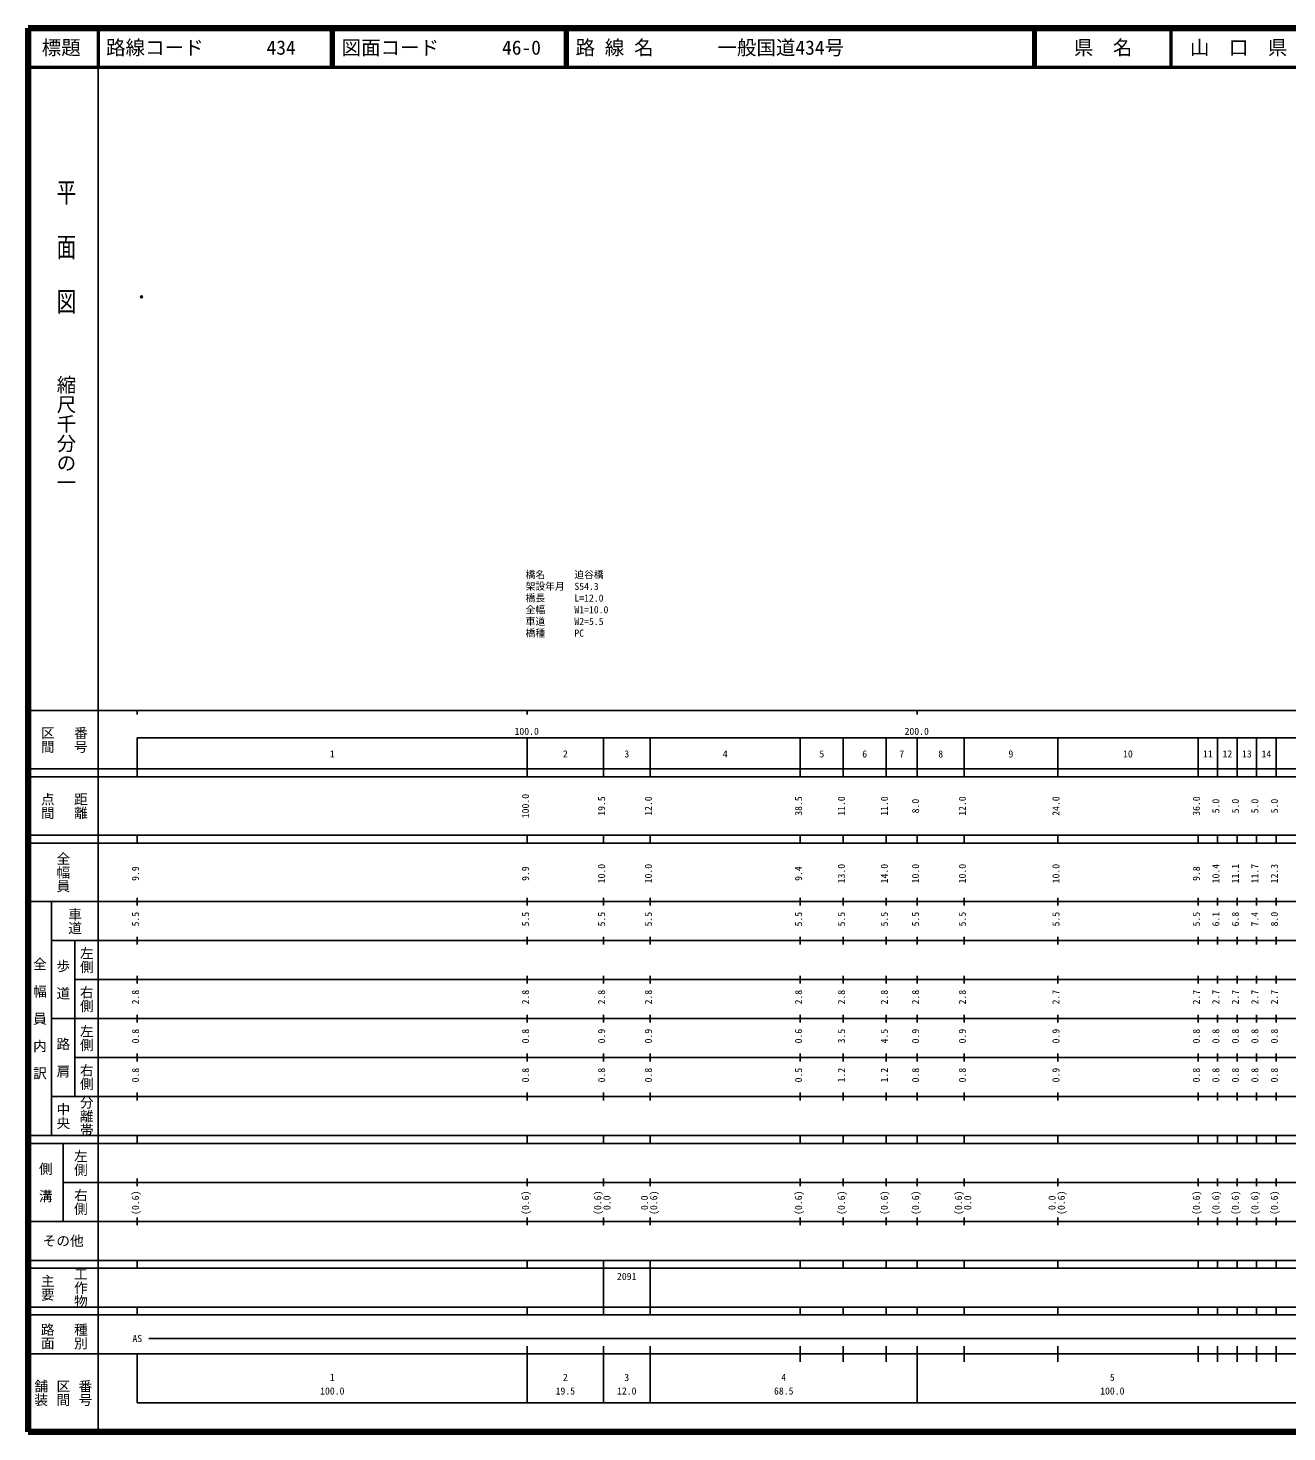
# Model space of a CAD drawing. Units: millimetres on the paper. Extents: x 40 to 680, y 20 to 380.
# Drawn here: x 40 to 362.8, y 20 to 380 of the extents above; entities that cross this region are included whole.
import ezdxf
from ezdxf.enums import TextEntityAlignment as Align

# ---------------------------------------------------------------- set-up
doc = ezdxf.new("R2010")
doc.units = ezdxf.units.MM
doc.header["$PDMODE"] = 32
doc.header["$PDSIZE"] = 0.5
for name, color, linetype in [('M-OTRS', 6, 'Continuous'), ('M-STR-HTXT', 7, 'Continuous'), ('M-TTL-TXT', 7, 'Continuous')]:
    doc.layers.add(name, color=color, linetype=linetype)
for name, color, linetype, lineweight in [('M-TTL', 2, 'Continuous', 140), ('M-TTL-BAND', 7, 'Continuous', 25), ('M-TTL-LINE', 7, 'Continuous', 50)]:
    doc.layers.add(name, color=color, linetype=linetype, lineweight=lineweight)
doc.styles.add('@ＭＳ ゴシック', font='')
doc.styles.add('ＭＳ ゴシック', font='')
doc.styles.get('@ＭＳ ゴシック').set_extended_font_data('@MS Gothic')
doc.styles.get('ＭＳ ゴシック').set_extended_font_data('MS Gothic')

msp = doc.modelspace()

# ---------------------------------------------------------------- linework, layer by layer
at = {"layer": 'M-OTRS'}
msp.add_point((69.115, 311.058), dxfattribs=at)
at = {"layer": 'M-TTL'}
for p, q in [((40, 380), (40, 20)), ((680, 380), (40, 380)), ((40, 20), (680, 20))]:
    msp.add_line(p, q, dxfattribs=at)
at = {"layer": 'M-TTL-BAND'}
for p, q in [((58, 370), (58, 20)), ((40, 205), (579, 205)), ((68, 205), (68, 204)), ((168, 205), (168, 204)), ((268, 205), (268, 204)), ((68, 198), (579, 198)), ((68, 198), (68, 188)), ((168, 188), (168, 198)), ((187.5, 188), (187.5, 198)), ((199.5, 188), (199.5, 198)), ((238, 188), (238, 198)), ((249, 188), (249, 198)), ((260, 188), (260, 198)), ((268, 188), (268, 198)), ((280, 188), (280, 198)), ((304, 188), (304, 198)), ((340, 188), (340, 198)), ((345, 188), (345, 198)), ((350, 188), (350, 198)), ((355, 188), (355, 198)), ((360, 188), (360, 198)), ((40, 190), (579, 190)), ((40, 188), (579, 188)), ((40, 173), (579, 173)), ((68, 171), (68, 173)), ((168, 171), (168, 173)), ((187.5, 171), (187.5, 173)), ((199.5, 171), (199.5, 173)), ((238, 171), (238, 173)), ((249, 171), (249, 173)), ((260, 171), (260, 173)), ((268, 171), (268, 173)), ((280, 171), (280, 173)), ((304, 171), (304, 173)), ((340, 171), (340, 173)), ((345, 171), (345, 173)), ((350, 171), (350, 173)), ((355, 171), (355, 173)), ((360, 171), (360, 173)), ((40, 171), (579, 171)), ((40, 156), (579, 156)), ((46, 96), (46, 156)), ((68, 155), (68, 157)), ((168, 155), (168, 157)), ((187.5, 155), (187.5, 157)), ((199.5, 155), (199.5, 157)), ((238, 155), (238, 157)), ((249, 155), (249, 157)), ((260, 155), (260, 157)), ((268, 155), (268, 157)), ((280, 155), (280, 157)), ((304, 155), (304, 157)), ((340, 155), (340, 157)), ((345, 155), (345, 157)), ((350, 155), (350, 157)), ((355, 155), (355, 157)), ((360, 155), (360, 157)), ((46, 146), (579, 146)), ((52, 146), (52, 106)), ((68, 145), (68, 147)), ((168, 145), (168, 147)), ((187.5, 145), (187.5, 147)), ((199.5, 145), (199.5, 147)), ((238, 145), (238, 147)), ((249, 145), (249, 147)), ((260, 145), (260, 147)), ((268, 145), (268, 147)), ((280, 145), (280, 147)), ((304, 145), (304, 147)), ((340, 145), (340, 147)), ((345, 145), (345, 147)), ((350, 145), (350, 147)), ((355, 145), (355, 147)), ((360, 145), (360, 147)), ((68, 135), (68, 137)), ((168, 135), (168, 137)), ((187.5, 135), (187.5, 137)), ((199.5, 135), (199.5, 137)), ((238, 135), (238, 137)), ((249, 135), (249, 137)), ((260, 135), (260, 137)), ((268, 135), (268, 137)), ((280, 135), (280, 137)), ((304, 135), (304, 137)), ((340, 135), (340, 137)), ((345, 135), (345, 137)), ((350, 135), (350, 137)), ((355, 135), (355, 137)), ((360, 135), (360, 137)), ((52, 136), (579, 136)), ((46, 126), (579, 126)), ((68, 125), (68, 127)), ((168, 125), (168, 127)), ((187.5, 125), (187.5, 127)), ((199.5, 125), (199.5, 127)), ((238, 125), (238, 127)), ((249, 125), (249, 127)), ((260, 125), (260, 127)), ((268, 125), (268, 127)), ((280, 125), (280, 127)), ((304, 125), (304, 127)), ((340, 125), (340, 127)), ((345, 125), (345, 127)), ((350, 125), (350, 127)), ((355, 125), (355, 127)), ((360, 125), (360, 127)), ((52, 116), (579, 116)), ((68, 115), (68, 117)), ((168, 115), (168, 117)), ((187.5, 115), (187.5, 117)), ((199.5, 115), (199.5, 117)), ((238, 115), (238, 117)), ((249, 115), (249, 117)), ((260, 115), (260, 117)), ((268, 115), (268, 117)), ((280, 115), (280, 117)), ((304, 115), (304, 117)), ((340, 115), (340, 117)), ((345, 115), (345, 117)), ((350, 115), (350, 117)), ((355, 115), (355, 117)), ((360, 115), (360, 117)), ((46, 106), (579, 106)), ((68, 105), (68, 107)), ((168, 105), (168, 107)), ((187.5, 105), (187.5, 107)), ((199.5, 105), (199.5, 107)), ((238, 105), (238, 107)), ((249, 105), (249, 107)), ((260, 105), (260, 107)), ((268, 105), (268, 107)), ((280, 105), (280, 107)), ((304, 105), (304, 107)), ((340, 105), (340, 107)), ((345, 105), (345, 107)), ((350, 105), (350, 107)), ((355, 105), (355, 107)), ((360, 105), (360, 107)), ((40, 96), (579, 96)), ((40, 94), (579, 94)), ((49, 94), (49, 74)), ((68, 94), (68, 96)), ((168, 94), (168, 96)), ((187.5, 94), (187.5, 96)), ((199.5, 94), (199.5, 96)), ((238, 94), (238, 96)), ((249, 94), (249, 96)), ((260, 94), (260, 96)), ((268, 94), (268, 96)), ((280, 94), (280, 96)), ((304, 94), (304, 96)), ((340, 94), (340, 96)), ((345, 94), (345, 96)), ((350, 94), (350, 96)), ((355, 94), (355, 96)), ((360, 94), (360, 96)), ((49, 84), (579, 84)), ((68, 83), (68, 85)), ((168, 83), (168, 85)), ((187.5, 83), (187.5, 85)), ((199.5, 83), (199.5, 85)), ((238, 83), (238, 85)), ((249, 83), (249, 85)), ((260, 83), (260, 85)), ((268, 83), (268, 85)), ((280, 83), (280, 85)), ((304, 83), (304, 85)), ((340, 83), (340, 85)), ((345, 83), (345, 85)), ((350, 83), (350, 85)), ((355, 83), (355, 85)), ((360, 83), (360, 85)), ((40, 74), (579, 74)), ((68, 73), (68, 75)), ((168, 73), (168, 75)), ((187.5, 73), (187.5, 75)), ((199.5, 73), (199.5, 75)), ((238, 73), (238, 75)), ((249, 73), (249, 75)), ((260, 73), (260, 75)), ((268, 73), (268, 75)), ((280, 73), (280, 75)), ((304, 73), (304, 75)), ((340, 73), (340, 75)), ((345, 73), (345, 75)), ((350, 73), (350, 75)), ((355, 73), (355, 75)), ((360, 73), (360, 75)), ((40, 64), (579, 64)), ((40, 62), (579, 62)), ((68, 62), (68, 64)), ((168, 62), (168, 64)), ((187.5, 62), (187.5, 64)), ((187.5, 52), (187.5, 62)), ((199.5, 62), (199.5, 64)), ((199.5, 52), (199.5, 62)), ((238, 62), (238, 64)), ((249, 62), (249, 64)), ((260, 62), (260, 64)), ((268, 62), (268, 64)), ((280, 62), (280, 64)), ((304, 62), (304, 64)), ((340, 62), (340, 64)), ((345, 62), (345, 64)), ((350, 62), (350, 64)), ((355, 62), (355, 64)), ((360, 62), (360, 64)), ((40, 52), (579, 52)), ((68, 50), (68, 52)), ((168, 50), (168, 52)), ((187.5, 50), (187.5, 52)), ((199.5, 50), (199.5, 52)), ((238, 50), (238, 52)), ((249, 50), (249, 52)), ((260, 50), (260, 52)), ((268, 50), (268, 52)), ((280, 50), (280, 52)), ((304, 50), (304, 52)), ((340, 50), (340, 52)), ((345, 50), (345, 52)), ((350, 50), (350, 52)), ((355, 50), (355, 52)), ((360, 50), (360, 52)), ((40, 50), (579, 50)), ((71, 44), (565, 44)), ((40, 40), (579, 40)), ((68, 40), (68, 27.5)), ((168, 27.5), (168, 42)), ((187.5, 27.5), (187.5, 42)), ((199.5, 27.5), (199.5, 42)), ((238, 38), (238, 42)), ((249, 38), (249, 42)), ((260, 38), (260, 42)), ((268, 27.5), (268, 42)), ((280, 38), (280, 42)), ((304, 38), (304, 42)), ((340, 38), (340, 42)), ((345, 38), (345, 42)), ((350, 38), (350, 42)), ((355, 38), (355, 42)), ((360, 38), (360, 42)), ((68, 27.5), (579, 27.5))]:
    msp.add_line(p, q, dxfattribs=at)
at = {"layer": 'M-TTL-LINE'}
for p, q in [((58, 380), (58, 370)), ((117.75, 380), (117.75, 370)), ((118.25, 380), (118.25, 370)), ((177.75, 380), (177.75, 370)), ((178.25, 380), (178.25, 370)), ((297.75, 380), (297.75, 370)), ((298.25, 380), (298.25, 370)), ((333, 380), (333, 370)), ((40, 370), (680, 370))]:
    msp.add_line(p, q, dxfattribs=at)

# ---------------------------------------------------------------- texts
at = {"layer": 'M-STR-HTXT', "style": 'ＭＳ ゴシック'}
for s, p in [('橋名\u3000\u3000\u3000迫谷橋', (167.568, 238.381)), ('架設年月\u3000S54.3', (167.568, 235.381)), ('橋長\u3000\u3000\u3000L=12.0', (167.568, 232.381)), ('全幅\u3000\u3000\u3000W1=10.0', (167.568, 229.381)), ('車道\u3000\u3000\u3000W2=5.5', (167.568, 226.381)), ('橋種\u3000\u3000\u3000PC', (167.568, 223.381))]:
    msp.add_text(s, height=1.833, dxfattribs=at).set_placement(p, align=Align.BOTTOM_LEFT)
at = {"layer": 'M-TTL-BAND', "style": '@ＭＳ ゴシック', "width": 1.4}
msp.add_text('平  面  図', height=3.666, rotation=270, dxfattribs=at).set_placement((49.777, 306.475), align=Align.MIDDLE_RIGHT)
at = {"layer": 'M-TTL-BAND', "style": '@ＭＳ ゴシック'}
msp.add_text('縮尺千分の一', height=3.666, rotation=270, dxfattribs=at).set_placement((49.777, 261.03), align=Align.MIDDLE_RIGHT)
for s, p in [('区間', (45, 197.5)), ('番号', (53.5, 197.5)), ('点間', (45, 180.5)), ('距離', (53.5, 180.5)), ('全幅員', (49, 163.5)), ('車道', (52, 151)), ('左側', (55, 141)), ('全\u3000幅\u3000員\u3000内\u3000訳', (43, 126)), ('歩\u3000道', (49, 136)), ('右側', (55, 131)), ('左側', (55, 121)), ('路\u3000肩', (49, 116)), ('右側', (55, 111)), ('分離帯', (55, 101)), ('中央', (49, 101)), ('左側', (53.5, 89)), ('側\u3000溝', (44.5, 84)), ('右側', (53.5, 79)), ('工作物', (53.5, 57)), ('主要', (45, 57)), ('路面', (45, 44.5)), ('種別', (53.5, 44.5)), ('舗装', (43.333, 30)), ('区間', (49, 30)), ('番号', (54.667, 30))]:
    msp.add_text(s, height=2.566, rotation=270, dxfattribs=at).set_placement(p, align=Align.MIDDLE_CENTER)
at = {"layer": 'M-TTL-BAND', "style": 'ＭＳ ゴシック'}
for s, p in [('100.0', (167.844, 198.195)), ('200.0', (267.844, 198.195)), ('1', (118, 192.405)), ('2', (177.75, 192.405)), ('3', (193.5, 192.405)), ('4', (218.75, 192.405)), ('5', (243.5, 192.405)), ('6', (254.5, 192.405)), ('7', (264, 192.405)), ('8', (274, 192.405)), ('9', (292, 192.405)), ('10', (322, 192.405)), ('11', (342.5, 192.405)), ('12', (347.5, 192.405)), ('13', (352.5, 192.405)), ('14', (357.5, 192.405)), ('AS', (68, 42.5)), ('1', (118, 32.523)), ('2', (177.75, 32.523)), ('3', (193.5, 32.523)), ('4', (233.75, 32.523)), ('5', (318, 32.523)), ('100.0', (118, 29.033)), ('19.5', (177.75, 29.033)), ('12.0', (193.5, 29.033)), ('68.5', (233.75, 29.033)), ('100.0', (318, 29.033))]:
    msp.add_text(s, height=1.833, dxfattribs=at).set_placement(p, align=Align.BOTTOM_CENTER)
for s, p in [('100.0', (169, 180.5)), ('19.5', (188.5, 180.5)), ('12.0', (200.5, 180.5)), ('38.5', (239, 180.5)), ('11.0', (250, 180.5)), ('11.0', (261, 180.5)), ('8.0', (269, 180.5)), ('12.0', (281, 180.5)), ('24.0', (305, 180.5)), ('36.0', (341, 180.5)), ('5.0', (346, 180.5)), ('5.0', (351, 180.5)), ('5.0', (356, 180.5)), ('5.0', (361, 180.5)), ('9.9', (69, 163.174)), ('9.9', (169, 163.174)), ('10.0', (188.5, 163.174)), ('10.0', (200.5, 163.174)), ('9.4', (239, 163.174)), ('13.0', (250, 163.174)), ('14.0', (261, 163.174)), ('10.0', (269, 163.174)), ('10.0', (281, 163.174)), ('10.0', (305, 163.174)), ('9.8', (341, 163.174)), ('10.4', (346, 163.174)), ('11.1', (351, 163.174)), ('11.7', (356, 163.174)), ('12.3', (361, 163.174)), ('5.5', (69, 151.5)), ('5.5', (169, 151.5)), ('5.5', (188.5, 151.5)), ('5.5', (200.5, 151.5)), ('5.5', (239, 151.5)), ('5.5', (250, 151.5)), ('5.5', (261, 151.5)), ('5.5', (269, 151.5)), ('5.5', (281, 151.5)), ('5.5', (305, 151.5)), ('5.5', (341, 151.5)), ('6.1', (346, 151.5)), ('6.8', (351, 151.5)), ('7.4', (356, 151.5)), ('8.0', (361, 151.5)), ('2.8', (69, 131.5)), ('2.8', (169, 131.5)), ('2.8', (188.5, 131.5)), ('2.8', (200.5, 131.5)), ('2.8', (239, 131.5)), ('2.8', (250, 131.5)), ('2.8', (261, 131.5)), ('2.8', (269, 131.5)), ('2.8', (281, 131.5)), ('2.7', (305, 131.5)), ('2.7', (341, 131.5)), ('2.7', (346, 131.5)), ('2.7', (351, 131.5)), ('2.7', (356, 131.5)), ('2.7', (361, 131.5)), ('0.8', (69, 121.5)), ('0.8', (169, 121.5)), ('0.9', (188.5, 121.5)), ('0.9', (200.5, 121.5)), ('0.6', (239, 121.5)), ('3.5', (250, 121.5)), ('4.5', (261, 121.5)), ('0.9', (269, 121.5)), ('0.9', (281, 121.5)), ('0.9', (305, 121.5)), ('0.8', (341, 121.5)), ('0.8', (346, 121.5)), ('0.8', (351, 121.5)), ('0.8', (356, 121.5)), ('0.8', (361, 121.5)), ('0.8', (69, 111.5)), ('0.8', (169, 111.5)), ('0.8', (188.5, 111.5)), ('0.8', (200.5, 111.5)), ('0.5', (239, 111.5)), ('1.2', (250, 111.5)), ('1.2', (261, 111.5)), ('0.8', (269, 111.5)), ('0.8', (281, 111.5)), ('0.9', (305, 111.5)), ('0.8', (341, 111.5)), ('0.8', (346, 111.5)), ('0.8', (351, 111.5)), ('0.8', (356, 111.5)), ('0.8', (361, 111.5)), ('(0.6)', (69, 78.764)), ('(0.6)', (169, 78.764)), ('(0.6)', (187.5, 78.764)), ('0.0', (189.87, 78.764)), ('0.0', (199.5, 78.764)), ('(0.6)', (201.87, 78.764)), ('(0.6)', (239, 78.764)), ('(0.6)', (250, 78.764)), ('(0.6)', (261, 78.764)), ('(0.6)', (269, 78.764)), ('(0.6)', (280, 78.764)), ('0.0', (282.37, 78.764)), ('0.0', (304, 78.764)), ('(0.6)', (306.37, 78.764)), ('(0.6)', (341, 78.764)), ('(0.6)', (346, 78.764)), ('(0.6)', (351, 78.764)), ('(0.6)', (356, 78.764)), ('(0.6)', (361, 78.764))]:
    msp.add_text(s, height=1.833, rotation=90, dxfattribs=at).set_placement(p, align=Align.BOTTOM_CENTER)
msp.add_text('その他', height=2.566, dxfattribs=at).set_placement((49, 69), align=Align.MIDDLE_CENTER)
msp.add_text('2091', height=1.833, dxfattribs=at).set_placement((191, 58.405), align=Align.BOTTOM_LEFT)
at = {"layer": 'M-TTL-TXT', "style": 'ＭＳ ゴシック'}
for s, p in [('標題', (48.5, 375)), ('県\u3000名', (315.625, 375)), ('山\u3000口\u3000県', (350.375, 375))]:
    msp.add_text(s, height=3.666, dxfattribs=at).set_placement(p, align=Align.MIDDLE_CENTER)
for s, p in [('路線コード', (60, 375)), ('434', (101.142, 375)), ('図面コード', (120.38, 375)), ('46-0', (161.521, 375)), ('路 線 名', (180.38, 375)), ('一般国道434号', (216.734, 375))]:
    msp.add_text(s, height=3.666, dxfattribs=at).set_placement(p, align=Align.MIDDLE_LEFT)

doc.saveas('drawing.dxf')
